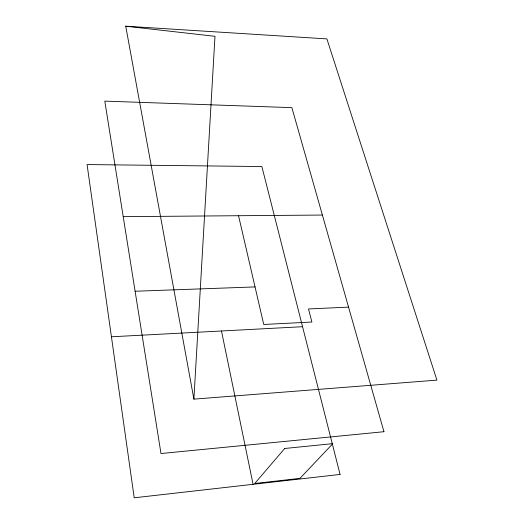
<?xml version="1.0" encoding="UTF-8"?>
<svg xmlns="http://www.w3.org/2000/svg" width="524" height="524" viewBox="0 0 524 524"><rect width="100%" height="100%" fill="white"/><g stroke="black" fill="none" stroke-linecap="round" stroke-linejoin="round"><path stroke-width="0.79" d="M193.893 399.137L214.984 36.313L125.734 26.2L193.893 399.137L436.931 380.116L326.897 38.9L125.734 26.2M111.429 336.781L302.558 326.714M348.552 307.123L308.492 308.95L311.891 322.018L263.736 324.474L238.544 215.724M135.107 291.246L255.037 286.923M123.219 216.648L322.391 215.05M221.475 330.985L253.079 484.307M284.709 448.485L254.736 483.495L299.957 478.373L332.845 443.638L284.709 448.485M340.076 474.436L134.21 497.8L87.069 164.562L261.869 166.534L340.076 474.436M383.954 431.711L160.986 453.535L104.793 101.125L291.875 107.643L383.954 431.711"/></g></svg>
